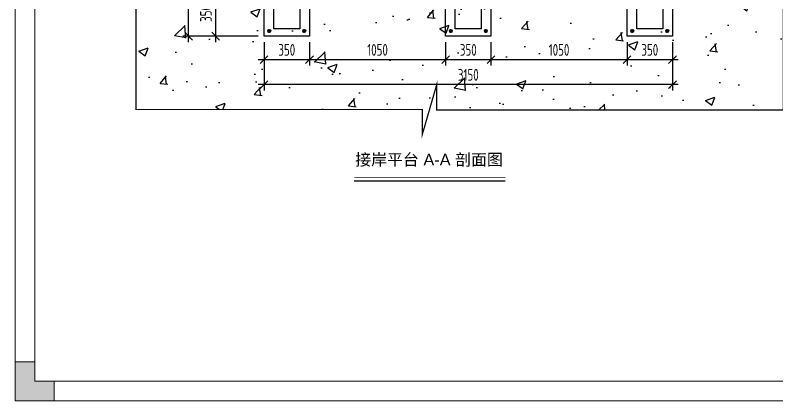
# Model space of a CAD drawing. Header units: millimetres. Extents: x 4 to 2106212, y -117026 to 198097.
# Drawn here: x 1875384 to 1881258, y 181227 to 184198 of the extents above; entities that cross this region are included whole.
import ezdxf

# ---------------------------------------------------------------- set-up
doc = ezdxf.new("R2010")
doc.units = ezdxf.units.MM
doc.layers.add('H200', color=3, linetype='Continuous')
doc.layers.add('STEEL', color=34, linetype='Continuous')
doc.layers.add('图框', color=7, linetype='Continuous', lineweight=13)
doc.layers.add('文本', color=3, linetype='Continuous', lineweight=13)
doc.styles.add('Arial', font='arial.ttf')
doc.styles.add('hztxt', font='ros1.shx', dxfattribs={"width": 0.8, "bigfont": 'hztxt.shx'})
doc.dimstyles.new('DIM-30', dxfattribs={"dimscale": 30, "dimtxt": 3, "dimasz": 2, "dimexe": 1.5, "dimexo": 1.5, "dimgap": 1, "dimtad": 1, "dimdec": 1, "dimdsep": 46, "dimtxsty": 'hztxt', "dimblk": 'OBLIQUE', "dimcen": 0, "dimdle": 1.5, "dimclrd": 9, "dimclre": 9, "dimclrt": 2, "dimadec": 1, "dimazin": 0, "dimtfac": 1, "dimtdec": 1, "dimtix": 1, "dimtmove": 2, "dimatfit": 3, "dimldrblk": 'OBLIQUE', "dimfxl": 15, "dimtolj": 1, "dimtzin": 0, "dimarcsym": 1})

# ---------------------------------------------------------------- blocks, each defined once
blk = doc.blocks.new('GW-TK')
at = {"layer": '图框', "linetype": 'Continuous', "lineweight": 0}
h = blk.add_hatch(color=256, dxfattribs=at)
h.dxf.hatch_style = 1
h.paths.add_polyline_path([(927193.56, 464418.01), (927193.56, 464423.01), (927188.55, 464423.01), (927188.55, 464428.01), (927183.55, 464428.01), (927183.55, 464418.01)])
at = {"layer": '图框'}
for points in [[(927183.55, 464715.01), (927603.55, 464715.01), (927603.55, 464418.01), (927183.55, 464418.01)], [(927188.55, 464710.01), (927598.55, 464710.01), (927598.55, 464423.01), (927188.55, 464423.01)]]:
    blk.add_lwpolyline(points, close=True, dxfattribs=at)
at = {"layer": '图框', "linetype": 'Continuous', "lineweight": 0}
blk.add_lwpolyline([(927188.55, 464428.01), (927188.55, 464423.01), (927193.56, 464423.01), (927193.56, 464418.01), (927183.55, 464418.01), (927183.55, 464428.01)], close=True, dxfattribs=at)
blk = doc.blocks.new('_Oblique')
at = {"color": 0, "linetype": 'ByBlock', "lineweight": -2}
blk.add_line((-0.5, -0.5), (0.5, 0.5), dxfattribs=at)
blk = doc.blocks.new('*D783')
at = {"color": 9, "lineweight": -2, "transparency": 16777216}
for p, q in [((1877303.7, 183991.6), (1877303.7, 183811)), ((1877653.7, 183991.6), (1877653.7, 183811)), ((1877258.7, 183856), (1877698.7, 183856))]:
    blk.add_line(p, q, dxfattribs=at)
at = {"layer": 'Defpoints', "color": 0, "transparency": 16777216}
for p in [(1877303.7, 184036.6, 0), (1877653.7, 184036.6, 0), (1877653.7, 183856)]:
    blk.add_point(p, dxfattribs=at)
at = {"color": 9, "lineweight": -2, "transparency": 16777216, "xscale": 60, "yscale": 60, "zscale": 60, "rotation": 180}
blk.add_blockref('_Oblique', (1877303.7, 183856), dxfattribs=at)
at = {"color": 9, "lineweight": -2, "transparency": 16777216, "xscale": 60, "yscale": 60, "zscale": 60}
blk.add_blockref('_Oblique', (1877653.7, 183856), dxfattribs=at)
at = {"color": 2, "transparency": 16777216, "insert": (1877478.7, 183931), "char_height": 90, "attachment_point": 5, "style": 'hztxt'}
blk.add_mtext('\\A1;350', dxfattribs=at)
blk = doc.blocks.new('*D784')
at = {"color": 9, "lineweight": -2, "transparency": 16777216}
for p, q in [((1877653.7, 183991.6), (1877653.7, 183811)), ((1878703.7, 183991.6), (1878703.7, 183811)), ((1877608.7, 183856), (1878748.7, 183856))]:
    blk.add_line(p, q, dxfattribs=at)
at = {"layer": 'Defpoints', "color": 0, "transparency": 16777216}
for p in [(1877653.7, 184036.6, 0), (1878703.7, 184036.6, 0), (1878703.7, 183856)]:
    blk.add_point(p, dxfattribs=at)
at = {"color": 9, "lineweight": -2, "transparency": 16777216, "xscale": 60, "yscale": 60, "zscale": 60, "rotation": 180}
blk.add_blockref('_Oblique', (1877653.7, 183856), dxfattribs=at)
at = {"color": 9, "lineweight": -2, "transparency": 16777216, "xscale": 60, "yscale": 60, "zscale": 60}
blk.add_blockref('_Oblique', (1878703.7, 183856), dxfattribs=at)
at = {"color": 2, "transparency": 16777216, "insert": (1878178.7, 183931), "char_height": 90, "attachment_point": 5, "style": 'hztxt'}
blk.add_mtext('\\A1;1050', dxfattribs=at)
blk = doc.blocks.new('*D785')
at = {"color": 9, "lineweight": -2, "transparency": 16777216}
for p, q in [((1878703.7, 183991.6), (1878703.7, 183811)), ((1879053.7, 183991.6), (1879053.7, 183811)), ((1878658.7, 183856), (1879098.7, 183856))]:
    blk.add_line(p, q, dxfattribs=at)
at = {"layer": 'Defpoints', "color": 0, "transparency": 16777216}
for p in [(1878703.7, 184036.6, 0), (1879053.7, 184036.6, 0), (1879053.7, 183856)]:
    blk.add_point(p, dxfattribs=at)
at = {"color": 9, "lineweight": -2, "transparency": 16777216, "xscale": 60, "yscale": 60, "zscale": 60, "rotation": 180}
blk.add_blockref('_Oblique', (1878703.7, 183856), dxfattribs=at)
at = {"color": 9, "lineweight": -2, "transparency": 16777216, "xscale": 60, "yscale": 60, "zscale": 60}
blk.add_blockref('_Oblique', (1879053.7, 183856), dxfattribs=at)
at = {"color": 2, "transparency": 16777216, "insert": (1878878.7, 183931), "char_height": 90, "attachment_point": 5, "style": 'hztxt'}
blk.add_mtext('\\A1;350', dxfattribs=at)
blk = doc.blocks.new('*D786')
at = {"color": 9, "lineweight": -2, "transparency": 16777216}
for p, q in [((1879053.7, 183991.6), (1879053.7, 183811)), ((1880103.7, 183991.6), (1880103.7, 183811)), ((1879008.7, 183856), (1880148.7, 183856))]:
    blk.add_line(p, q, dxfattribs=at)
at = {"layer": 'Defpoints', "color": 0, "transparency": 16777216}
for p in [(1879053.7, 184036.6, 0), (1880103.7, 184036.6, 0), (1880103.7, 183856)]:
    blk.add_point(p, dxfattribs=at)
at = {"color": 9, "lineweight": -2, "transparency": 16777216, "xscale": 60, "yscale": 60, "zscale": 60, "rotation": 180}
blk.add_blockref('_Oblique', (1879053.7, 183856), dxfattribs=at)
at = {"color": 9, "lineweight": -2, "transparency": 16777216, "xscale": 60, "yscale": 60, "zscale": 60}
blk.add_blockref('_Oblique', (1880103.7, 183856), dxfattribs=at)
at = {"color": 2, "transparency": 16777216, "insert": (1879578.7, 183931), "char_height": 90, "attachment_point": 5, "style": 'hztxt'}
blk.add_mtext('\\A1;1050', dxfattribs=at)
blk = doc.blocks.new('*D787')
at = {"color": 9, "lineweight": -2, "transparency": 16777216}
for p, q in [((1880103.7, 183991.6), (1880103.7, 183811)), ((1880453.7, 183991.6), (1880453.7, 183811)), ((1880058.7, 183856), (1880498.7, 183856))]:
    blk.add_line(p, q, dxfattribs=at)
at = {"layer": 'Defpoints', "color": 0, "transparency": 16777216}
for p in [(1880103.7, 184036.6, 0), (1880453.7, 184036.6, 0), (1880453.7, 183856)]:
    blk.add_point(p, dxfattribs=at)
at = {"color": 9, "lineweight": -2, "transparency": 16777216, "xscale": 60, "yscale": 60, "zscale": 60, "rotation": 180}
blk.add_blockref('_Oblique', (1880103.7, 183856), dxfattribs=at)
at = {"color": 9, "lineweight": -2, "transparency": 16777216, "xscale": 60, "yscale": 60, "zscale": 60}
blk.add_blockref('_Oblique', (1880453.7, 183856), dxfattribs=at)
at = {"color": 2, "transparency": 16777216, "insert": (1880278.7, 183931), "char_height": 90, "attachment_point": 5, "style": 'hztxt'}
blk.add_mtext('\\A1;350', dxfattribs=at)
blk = doc.blocks.new('*D788')
at = {"color": 9, "lineweight": -2, "transparency": 16777216}
for p, q in [((1877303.7, 183991.6), (1877303.7, 183618.6)), ((1880453.7, 183991.6), (1880453.7, 183618.6)), ((1880498.7, 183663.6), (1877258.7, 183663.6))]:
    blk.add_line(p, q, dxfattribs=at)
at = {"layer": 'Defpoints', "color": 0, "transparency": 16777216}
for p in [(1877303.7, 184036.6, 0), (1880453.7, 184036.6, 0), (1877303.7, 183663.6)]:
    blk.add_point(p, dxfattribs=at)
at = {"color": 9, "lineweight": -2, "transparency": 16777216, "xscale": 60, "yscale": 60, "zscale": 60, "rotation": 180}
blk.add_blockref('_Oblique', (1877303.7, 183663.6), dxfattribs=at)
at = {"color": 9, "lineweight": -2, "transparency": 16777216, "xscale": 60, "yscale": 60, "zscale": 60}
blk.add_blockref('_Oblique', (1880453.7, 183663.6), dxfattribs=at)
at = {"color": 2, "transparency": 16777216, "insert": (1878878.7, 183738.6), "char_height": 90, "attachment_point": 5, "style": 'hztxt'}
blk.add_mtext('\\A1;3150', dxfattribs=at)
blk = doc.blocks.new('*D789')
at = {"color": 9, "lineweight": -2, "transparency": 16777216}
for p, q in [((1876721.8, 183991.6), (1876721.8, 188331.6)), ((1877258.7, 188286.6), (1876676.8, 188286.6)), ((1877258.7, 184036.6), (1876676.8, 184036.6))]:
    blk.add_line(p, q, dxfattribs=at)
at = {"layer": 'Defpoints', "color": 0, "transparency": 16777216}
for p in [(1876721.8, 188286.6), (1877303.7, 188286.6), (1877303.7, 184036.6)]:
    blk.add_point(p, dxfattribs=at)
at = {"color": 9, "lineweight": -2, "transparency": 16777216, "xscale": 60, "yscale": 60, "zscale": 60}
for p, rotation in [((1876721.8, 188286.6), 90), ((1876721.8, 184036.6), 270)]:
    blk.add_blockref('_Oblique', p, dxfattribs=dict(at, rotation=rotation))
at = {"color": 2, "transparency": 16777216, "insert": (1876646.8, 186161.6), "char_height": 90, "attachment_point": 5, "rotation": 90, "style": 'hztxt'}
blk.add_mtext('\\A1;4250', dxfattribs=at)
blk = doc.blocks.new('*U796')
at = {"layer": 'STEEL'}
for p, q in [((-148.2, 135), (-121.8, 135)), ((-135, 148.2), (-135, 121.8)), ((121.8, 135), (148.2, 135)), ((135, 148.2), (135, 121.8)), ((-148.2, -135), (-121.8, -135)), ((-135, -148.2), (-135, -121.8)), ((121.8, -135), (148.2, -135)), ((135, -148.2), (135, -121.8))]:
    blk.add_line(p, q, dxfattribs=at)
blk.add_lwpolyline([(100, 175), (175, 175), (175, -175), (-175, -175), (-175, 175), (-100, 175)], dxfattribs=at)
for centre in [(-135, 135), (135, 135), (-135, -135), (135, -135)]:
    blk.add_circle(centre, 11, dxfattribs=at)
blk = doc.blocks.new('*U797')
at = {"color": 0, "linetype": 'ByBlock', "lineweight": -2, "transparency": 16777216}
for p in [(0, 0), (1400, 0), (2800, 0)]:
    blk.add_blockref('*U796', p, dxfattribs=at)
blk = doc.blocks.new('*U822')
h = blk.add_hatch()
h.set_pattern_fill('AR-CONC', color=252, scale=4, angle=-1.78635)
h.set_pattern_definition([(48.21365, (-1955493.9, -187048), (726.39706, -86.44208), [76.2, -838.2]), (353.21365, (-1955493.9, -187048), (-117.08218, 768.2505), [60.96, -670.56234]), (98.665094, (-1955433.35, -187055.2), (609.31489, 681.8084), [64.76004, -712.36098]), (44.39785, (-1955487.55, -186844.9), (1078.5469, -201.8886), [114.3, -1257.3]), (94.849206, (-1955397.7, -186861.7), (980.00676, 959.62144), [97.1401, -1068.54243]), (349.3978, (-1955487.6, -186844.9), (980.00676, 959.62144), [91.43987, -1005.8389]), (19.21365, (-1955387.6, -186898.8), (593.41132, -427.76689), [76.2, -838.2]), (324.21365, (-1955387.6, -186898.8), (270.0545, 728.68768), [60.96, -670.56]), (69.665094, (-1955338.1, -186934.5), (863.4658, 300.9208), [64.76004, -712.35975]), (35.713649, (-1955493.89, -187047.98), (22.89163, 337.670666), [0, -662.432, 0, -680.72, 0, -673.1]), (5.713649, (-1955493.9, -187048), (279.640336, 392.19577), [0, -388.112, 0, -647.192, 0, -256.54]), (325.713649, (-1955720.34, -187040.92), (541.38448, -39.810717), [0, -254, 0, -792.48, 0, -1051.56]), (315.71365, (-1955821.9, -187037.75), (595.39922, 83.18622), [0, -330.2, 0, -526.288, 0, -746.76])])
h.paths.add_polyline_path([(2495.4, 116.7), (2690.3, 116.7), (2310.4, 226.6), (2500, 226.6), (2500, 2594.8), (-232.2, 2594.8), (-2500, 2594.8), (-2500, 226.6), (-2310.4, 226.6), (-2690.3, 116.7), (-2495.4, 116.7), (-2495.4, -2405.2), (-287.2, -2405.2), (-287.2, -2594.8), (-177.3, -2214.9), (-177.3, -2409.9), (2495.4, -2409.9)])
at = {"color": 252, "const_width": 10}
for points in [[(-2495.4, -2409.9), (-2495.4, 116.7), (-2690.3, 116.7), (-2310.4, 226.6), (-2500, 226.6), (-2500, 2594.8), (-227.4, 2594.8)], [(-2495.4, -2405.2), (-287.2, -2405.2), (-287.2, -2594.8), (-177.3, -2214.9), (-177.3, -2409.9), (2495.4, -2409.9), (2495.4, 116.7), (2690.3, 116.7), (2310.4, 226.6), (2500, 226.6), (2500, 2594.8), (-232.2, 2594.8)]]:
    blk.add_lwpolyline(points, dxfattribs=at)
blk = doc.blocks.new('*U823')
at = {"layer": 'H200', "color": 0, "linetype": 'ByBlock', "lineweight": -2, "transparency": 16777216}
blk.add_blockref('*U822', (0, 0), dxfattribs=at)
blk = doc.blocks.new('*D824')
at = {"color": 9, "lineweight": -2, "transparency": 16777216}
for p, q in [((1877258.7, 184386.6), (1876885.3, 184386.6)), ((1876930.3, 183991.6), (1876930.3, 184431.6)), ((1877258.7, 184036.6), (1876885.3, 184036.6))]:
    blk.add_line(p, q, dxfattribs=at)
at = {"layer": 'Defpoints', "color": 0, "transparency": 16777216}
for p in [(1876930.3, 184386.6), (1877303.7, 184386.6), (1877303.7, 184036.6)]:
    blk.add_point(p, dxfattribs=at)
at = {"color": 9, "lineweight": -2, "transparency": 16777216, "xscale": 60, "yscale": 60, "zscale": 60}
for p, rotation in [((1876930.3, 184386.6), 90), ((1876930.3, 184036.6), 270)]:
    blk.add_blockref('_Oblique', p, dxfattribs=dict(at, rotation=rotation))
at = {"color": 2, "transparency": 16777216, "insert": (1876855.3, 184211.6), "char_height": 90, "attachment_point": 5, "rotation": 90, "style": 'hztxt'}
blk.add_mtext('\\A1;350', dxfattribs=at)

msp = doc.modelspace()

# ---------------------------------------------------------------- linework, layer by layer
msp.add_line((1877998.7893, 182921.9479), (1879163.7982, 182921.9479))
at = {"const_width": 5.4}
msp.add_lwpolyline([(1877998.7893, 182945.5437), (1879163.7982, 182945.5437)], dxfattribs=at)
at = {"layer": 'H200'}
for points in [[(1877378.6549, 188011.5505), (1877578.6549, 188011.5505), (1877578.6549, 184092.615), (1877378.6549, 184092.615)], [(1878778.6549, 188011.5505), (1878978.6549, 188011.5505), (1878978.6549, 184092.615), (1878778.6549, 184092.615)], [(1880178.6549, 188011.5505), (1880378.6549, 188011.5505), (1880378.6549, 184092.615), (1880178.6549, 184092.615)]]:
    msp.add_lwpolyline(points, close=True, dxfattribs=at)

# ---------------------------------------------------------------- block references
msp.add_blockref('*U797', (1877478.6549, 184211.5502))
at = {"layer": 'H200', "color": 21}
msp.add_blockref('*U823', (1878812.1527, 185876.7756), dxfattribs=at)
at = {"layer": '文本', "xscale": 30, "yscale": 30, "zscale": 30}
msp.add_blockref('GW-TK', (-25940122.2514, -13751313.6738), dxfattribs=at)

# ---------------------------------------------------------------- texts
at = {"insert": (1878576.1279, 183079.8298), "char_height": 90, "attachment_point": 5, "line_spacing_factor": 2, "style": 'Arial'}
msp.add_mtext('{\\fSimSun|b0|i0|c134|p2;接岸平台} A-A {\\fSimSun|b0|i0|c134|p2;剖面图}', dxfattribs=at)

# ---------------------------------------------------------------- dimensions: what is measured, and where the dimension line sits
for base, p2, picture, middle in [((1876721.8458, 188286.5505), (1877303.6549, 188286.5505), '*D789', (1876646.8458, 186161.5503)), ((1876930.3164, 184386.5502), (1877303.6549, 184386.5502), '*D824', (1876855.3164, 184211.5502))]:
    dim = msp.add_linear_dim(base=base, p1=(1877303.6549, 184036.5502), p2=p2, angle=90, dimstyle='DIM-30')
    dim.commit()
    dim.dimension.update_dxf_attribs({"geometry": picture, "text_midpoint": middle})
for base, p1, p2, picture, middle in [((1877653.6549, 183856.0272, 0.0005), (1877303.6549, 184036.5502), (1877653.6549, 184036.5502), '*D783', (1877478.6549, 183931.0272, 0.0005)), ((1877303.6549, 183663.6466, 0.0005), (1880453.6549, 184036.5502), (1877303.6549, 184036.5502), '*D788', (1878878.6549, 183738.6466, 0.0005)), ((1878703.6549, 183856.0272, 0.0005), (1877653.6549, 184036.5502), (1878703.6549, 184036.5502), '*D784', (1878178.6549, 183931.0272, 0.0005)), ((1879053.6549, 183856.0272, 0.0005), (1878703.6549, 184036.5502), (1879053.6549, 184036.5502), '*D785', (1878878.6549, 183931.0272, 0.0005)), ((1880103.6549, 183856.0272, 0.0005), (1879053.6549, 184036.5502), (1880103.6549, 184036.5502), '*D786', (1879578.6549, 183931.0272, 0.0005)), ((1880453.6549, 183856.0272, 0.0005), (1880103.6549, 184036.5502), (1880453.6549, 184036.5502), '*D787', (1880278.6549, 183931.0272, 0.0005))]:
    dim = msp.add_linear_dim(base=base, p1=p1, p2=p2, dimstyle='DIM-30')
    dim.commit()
    dim.dimension.update_dxf_attribs({"geometry": picture, "text_midpoint": middle})

doc.saveas('drawing.dxf')
